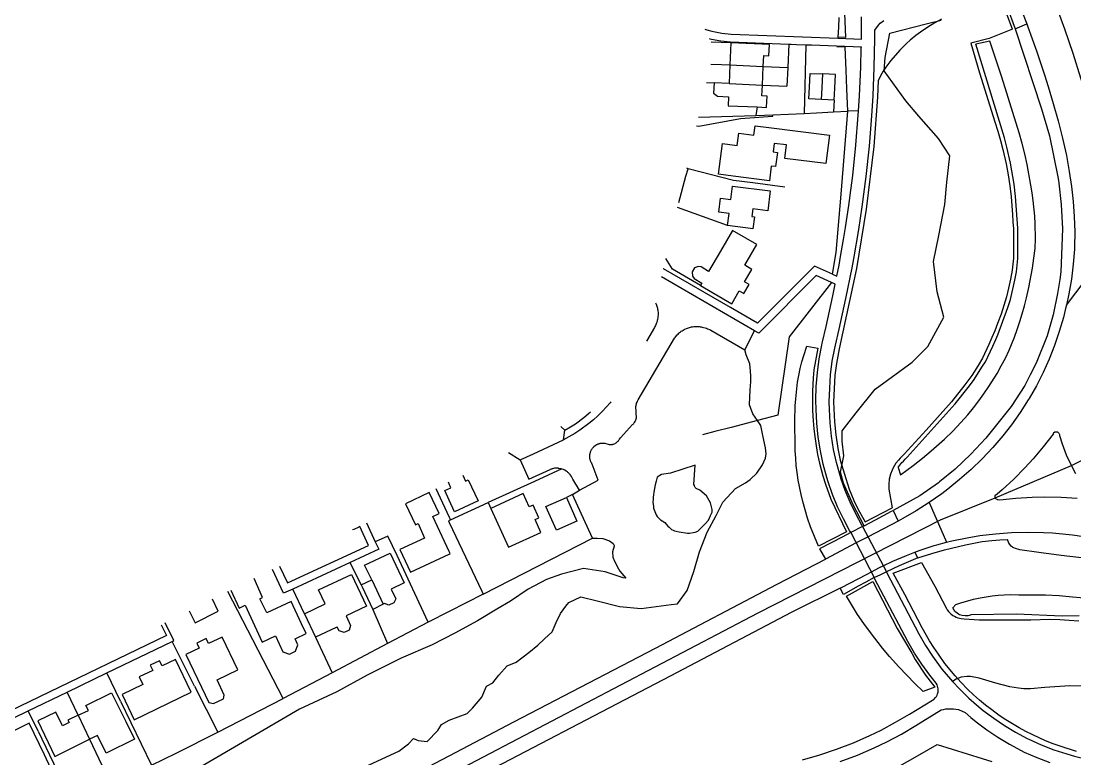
# Model space of a CAD drawing. Header units: millimetres. Extents: x 111502 to 977541, y 8702 to 1044108.
# Drawn here: x 975619.4 to 975862.7, y 474170.1 to 474340.4 of the extents above; entities that cross this region are included whole.
import ezdxf

# ---------------------------------------------------------------- set-up
doc = ezdxf.new("R2010")
doc.units = ezdxf.units.MM
doc.header["$LTSCALE"] = 0.25
doc.layers.add('X HVSS Site Background', color=8, linetype='Continuous')

# ---------------------------------------------------------------- blocks, each defined once
blk = doc.blocks.new('OS MAP')
at = {"layer": 'X HVSS Site Background'}
for points in [[(489589.79, 238877.84), (489595.2, 238877.64), (489595.2, 238877.7), (489595.21, 238877.84), (489595.2, 238882.8)], [(489623.55, 238903.1), (489624, 238902.2), (489626.55, 238896.9), (489628.1, 238893.62), (489629.05, 238891.6), (489629.37, 238890.85), (489631.35, 238886.2), (489631.5, 238885.85), (489633.35, 238881.15)], [(489590.69, 238896.8), (489591.47, 238877.98), (489589.8, 238878.04)], [(489589.8, 238878.04), (489589.93, 238880.34), (489590.07, 238882.63)], [(489630.05, 238879.9), (489626.85, 238888.5)], [(489613.65, 238882.2), (489612.15, 238881.4), (489610.5, 238880.4), (489608.8, 238879.25), (489607.75, 238878.45), (489606.45, 238877.4), (489605.55, 238876.6), (489604.05, 238875.1), (489601.95, 238872.7), (489600.8, 238871.15), (489600.2, 238870.2), (489599.85, 238869.7), (489599, 238868.1), (489598.85, 238864.25), (489598, 238852.8), (489596.3, 238838.35), (489594.05, 238824.65), (489590, 238806.1), (489589.4, 238802.7), (489589.05, 238800.05), (489588.85, 238796.85), (489588.75, 238793.9), (489588.95, 238789.25), (489589.25, 238786.3), (489589.75, 238783.1), (489590.3, 238780.45), (489591.55, 238776.15), (489592.35, 238773.7), (489593.45, 238771.1), (489594.4, 238769.05), (489595.75, 238766.7), (489596, 238766.2), (489602.25, 238769.45)], [(489595.81, 238765.29), (489593.23, 238770.14), (489591.07, 238775.14), (489590.35, 238777.62), (489591.11, 238781.39), (489590.73, 238784.8), (489590.76, 238787.21), (489593.94, 238791.35), (489598.37, 238796.83), (489606.87, 238803.07), (489610.49, 238806.63), (489614.18, 238813.46), (489612.67, 238819.27), (489611.8, 238826.27), (489613.01, 238832.32), (489614.43, 238839.41), (489614.92, 238844.58), (489615.59, 238850.65), (489612.93, 238854.64), (489608.4, 238859.87), (489605.41, 238863.37), (489600.45, 238870.33), (489600.69, 238873.35), (489601.7, 238878.99), (489610.12, 238881.12), (489613.6, 238882)], [(489628.18, 238886.63), (489628.4, 238886.1), (489630.15, 238881.45), (489630.65, 238880)], [(489652.34, 238838.34), (489652.3, 238838.85), (489651.9, 238842.4), (489651.7, 238843.85), (489651.38, 238845.5), (489650.59, 238849.54), (489649.32, 238855.36), (489647.9, 238861.14), (489646.33, 238866.89), (489645.81, 238868.63), (489644.04, 238874.31), (489642.11, 238879.94), (489640.41, 238884.55)], [(489558.99, 238879.88), (489559.46, 238879.74), (489560.61, 238879.45), (489561.77, 238879.21), (489562.94, 238879.01), (489565.13, 238878.76), (489589.79, 238877.84)], [(489595.45, 238765.1), (489595.3, 238765.4), (489593.85, 238768), (489592.55, 238770.7), (489591.4, 238773.45), (489590.45, 238776.25), (489590.25, 238776.85), (489589.4, 238779.85), (489588.75, 238782.9), (489588.25, 238785.95), (489587.95, 238789.05), (489587.8, 238792.15), (489587.75, 238793.9), (489587.85, 238797.05), (489588.05, 238800.15), (489588.45, 238803.25), (489589, 238806.3), (489589.15, 238807), (489590.05, 238810.7), (489591.6, 238817.75), (489593.05, 238824.85), (489593.4, 238826.9), (489594.55, 238833.7), (489595.35, 238838.9), (489596.25, 238845.9), (489597, 238852.9), (489597.55, 238859.9), (489597.85, 238864.5), (489598.15, 238871.1), (489598.3, 238877.7), (489598.3, 238879.65), (489599.15, 238880.85), (489599.5, 238881.3), (489600, 238881.7), (489600.35, 238881.9)], [(489630.05, 238879.9), (489624.65, 238877.8), (489620.4, 238876.65), (489622.45, 238869.8), (489625.95, 238858.55), (489626.65, 238856.4), (489627.3, 238854.25), (489627.85, 238852.1), (489628.6, 238848.8), (489629.05, 238846.3), (489629.45, 238843.75), (489629.75, 238841.2), (489630.05, 238837.15), (489630.15, 238835.45), (489630.25, 238833.8), (489630.3, 238832.1), (489630.3, 238828.75), (489630.25, 238827.05), (489629.95, 238824.25), (489629.6, 238822.2), (489629.15, 238820.15), (489628.65, 238818.1), (489628.05, 238816.1), (489627.4, 238814.1), (489626.6, 238811.95), (489625.95, 238810.3), (489625.3, 238808.7), (489624.6, 238807.1), (489623.1, 238804), (489622.1, 238802.25), (489620.65, 238799.95), (489619.05, 238797.8), (489615.95, 238793.9), (489610.1, 238787.35), (489605, 238781.8), (489604.55, 238781.35), (489604.15, 238780.9), (489603.7, 238780.45), (489603.1, 238779.7), (489602.8, 238779.2), (489602.5, 238778.65), (489602.25, 238778.1), (489601.9, 238777.2), (489601.6, 238776), (489601.5, 238774.8), (489601.5, 238773.75), (489602.25, 238769.45)], [(489630.65, 238880), (489636.73, 238861.56), (489638.61, 238855.26), (489640.49, 238845.83), (489640.66, 238844.97), (489640.73, 238844.39), (489641.3, 238839.42), (489641.62, 238833.85), (489641.2, 238823.86), (489640.95, 238822.15), (489640.61, 238819.82), (489640.47, 238818.88), (489639.41, 238813.96), (489638.02, 238809.13), (489635.54, 238802.81), (489634.13, 238800.11), (489633.17, 238798.26), (489632.87, 238797.68), (489629.73, 238792.81), (489623.9, 238785.48), (489620.46, 238781.81), (489616.81, 238778.35), (489613.22, 238775.41)], [(489630.65, 238880), (489633.35, 238881.15)], [(489633.35, 238881.15), (489633.6, 238880.45), (489635.6, 238874.95), (489637.45, 238869.4), (489638.25, 238866.7), (489639.45, 238862.75), (489640.6, 238858.75), (489641.6, 238854.75), (489642.5, 238850.75), (489643.15, 238847.05), (489643.65, 238843.6), (489644.05, 238840.1), (489644.3, 238836.65), (489644.4, 238833.15), (489644.35, 238829.65), (489644.35, 238829.1), (489644.05, 238825.65), (489643.65, 238822.2), (489643.05, 238818.8), (489642.48, 238816.2)], [(489560.09, 238877.73), (489560.2, 238877.7), (489561.43, 238877.44), (489562.69, 238877.22), (489564.93, 238876.97), (489578.38, 238876.47)], [(489589.79, 238877.84), (489589.8, 238878.04)], [(489565.04, 238876.74), (489560.49, 238876.94)], [(489565.04, 238876.74), (489564.81, 238871.65)], [(489572.51, 238871.31), (489572.62, 238873.8), (489573.82, 238873.75), (489573.93, 238876.35), (489565.04, 238876.74)], [(489578.38, 238876.47), (489578.16, 238871.06)], [(489578.38, 238876.47), (489578.97, 238876.45), (489580.17, 238876.4), (489582.34, 238876.32)], [(489582.34, 238876.32), (489581.93, 238860.48)], [(489582.34, 238876.32), (489583.65, 238876.27), (489595.16, 238875.84)], [(489592.05, 238860.97), (489591.84, 238866.14), (489591.66, 238870.46), (489591.44, 238875.78), (489589.49, 238875.85)], [(489594.52, 238861.09), (489594.75, 238864.55), (489595.05, 238871.15), (489595.15, 238875.64), (489595.16, 238875.84)], [(489603.65, 238778.7), (489604.2, 238777), (489607.1, 238779.2), (489609.25, 238780.85), (489611.3, 238782.6), (489614.35, 238785.3), (489616.3, 238787.15), (489618.15, 238789.1), (489619.75, 238790.9), (489621.05, 238792.5), (489622.3, 238794.1), (489623.45, 238795.7), (489624.6, 238797.4), (489626.5, 238800.45), (489627.45, 238802.2), (489628.4, 238804), (489629.25, 238805.8), (489630.5, 238808.8), (489631.15, 238810.6), (489631.75, 238812.4), (489632.3, 238814.2), (489632.8, 238816.05), (489633.25, 238817.9), (489633.8, 238820.25), (489634.7, 238824.75), (489635, 238827.05), (489635.25, 238829.3), (489635.35, 238831.6), (489635.3, 238834.95), (489635.2, 238836.75), (489634.8, 238840.35), (489634.55, 238842.1), (489634.3, 238843.9), (489633.45, 238848.65), (489632.9, 238851.1), (489632.3, 238853.55), (489631.6, 238855.95), (489627.55, 238868.8), (489624.8, 238877.15), (489621.55, 238876.45)], [(489603.65, 238778.7), (489603.8, 238778.95), (489604.5, 238779.85), (489604.85, 238780.2), (489605.25, 238780.65), (489605.7, 238781.1), (489616.85, 238793.4), (489619.85, 238797.2), (489621.05, 238798.8), (489623.15, 238802.15), (489623.8, 238803.15), (489625.5, 238806.7), (489626.2, 238808.3), (489626.65, 238809.35), (489628.95, 238815.65), (489629.55, 238817.5), (489630.6, 238822), (489630.95, 238823.9), (489631.25, 238826.95), (489631.3, 238828.75), (489631.3, 238832.1), (489631.25, 238834), (489630.75, 238841.3), (489630.45, 238844.15), (489629.6, 238849), (489628.75, 238852.65), (489628.2, 238854.8), (489621.55, 238876.45)], [(489560.43, 238871.84), (489562.9, 238871.73)], [(489562.9, 238871.73), (489564.81, 238871.65)], [(489564.81, 238871.65), (489564.62, 238867.34)], [(489564.81, 238871.65), (489572.51, 238871.31)], [(489572.32, 238867), (489572.51, 238871.31)], [(489572.51, 238871.31), (489578.16, 238871.06)], [(489578.16, 238871.06), (489577.99, 238866.75)], [(489559.43, 238867.57), (489561.17, 238867.49)], [(489585.98, 238863.68), (489583.06, 238863.82), (489583.19, 238866.52), (489583.34, 238869.71)], [(489583.34, 238869.71), (489586.26, 238869.57)], [(489585.98, 238863.68), (489586.11, 238866.39), (489586.26, 238869.57)], [(489588.9, 238863.54), (489589.03, 238866.26), (489589.18, 238869.43), (489586.26, 238869.57)], [(489561.17, 238867.49), (489561.06, 238865.11), (489561.95, 238864.42), (489564.49, 238864.32), (489564.4, 238862.24), (489571.09, 238861.95)], [(489564.62, 238867.34), (489561.17, 238867.49)], [(489564.62, 238867.34), (489572.32, 238867)], [(489573.4, 238864.45), (489572.21, 238864.5), (489572.32, 238867)], [(489572.32, 238867), (489577.99, 238866.75)], [(489571.09, 238861.95), (489573.29, 238861.85), (489573.35, 238863.25)], [(489573.35, 238863.25), (489573.4, 238864.45)], [(489588.9, 238863.54), (489585.98, 238863.68)], [(489588.9, 238863.54), (489588.75, 238860.81)], [(489571.09, 238861.95), (489570.8, 238859.96)], [(489574.69, 238860.14), (489581.93, 238860.48)], [(489581.93, 238860.48), (489584.78, 238860.62), (489588.75, 238860.81)], [(489588.47, 238823.34), (489589.5, 238822.88), (489590, 238825.45), (489590.35, 238827.4), (489591.02, 238831.35), (489591.5, 238834.15), (489592.25, 238839.2), (489592.56, 238841.54), (489592.56, 238841.57), (489593.15, 238846.15), (489593.9, 238853.1), (489594.45, 238860.1), (489594.52, 238861.09)], [(489588.47, 238823.34), (489589.33, 238828.34), (489590.46, 238841.81), (489592.05, 238860.97)], [(489588.75, 238860.81), (489592.05, 238860.97)], [(489594.52, 238861.09), (489592.05, 238860.97)], [(489557.11, 238857.57), (489557.62, 238857.55), (489567.28, 238859.27), (489574.71, 238859.83)], [(489557.59, 238859.64), (489570.8, 238859.96)], [(489570.8, 238859.96), (489574.69, 238860.14)], [(489574.71, 238859.83), (489574.69, 238860.14)], [(489586.95, 238848.87), (489577.47, 238850.07), (489577.87, 238853.18), (489575.02, 238853.55), (489574.77, 238851.58), (489575.76, 238851.45), (489575.35, 238848.18), (489574.36, 238848.3), (489573.94, 238844.93), (489565.6, 238845.98), (489562.19, 238846.41), (489563.09, 238853.51), (489566.49, 238853.08), (489566.85, 238855.9), (489570.34, 238855.46), (489570.61, 238857.61), (489573.78, 238857.2), (489587.78, 238855.44), (489586.95, 238848.87)], [(489175.85, 238571.4), (489196.65, 238577.85), (489199.7, 238578.85), (489206.35, 238581), (489217.35, 238584.6), (489237.95, 238591.6), (489258.45, 238598.95), (489293.85, 238612.4), (489313.3, 238620.05), (489351.2, 238635.85), (489370.3, 238644.3), (489404.75, 238660.4), (489462.65, 238688.2), (489500, 238707.8), (489571.3, 238745.2), (489613.45, 238766.65), (489626.05, 238771.7), (489643.7, 238779.2), (489682.25, 238798.23), (489720.03, 238818.82), (489741.71, 238830.1), (489756.85, 238837.25), (489780.31, 238847.24)], [(489553, 238839.91), (489554.67, 238846.01), (489555.14, 238847.71)], [(489555.14, 238847.71), (489554.84, 238847.84)], [(489577.48, 238843.47), (489570.14, 238844.41), (489565.61, 238844.99), (489555.14, 238847.71)], [(489564.27, 238834.58), (489564.63, 238837.35), (489562.25, 238837.65), (489562.67, 238840.93), (489565.05, 238840.63), (489565.44, 238843.7), (489574.14, 238842.58), (489573.56, 238837.99), (489570.13, 238838.43), (489569.91, 238836.67), (489570.5, 238836.6), (489570.14, 238833.83), (489569.55, 238833.9), (489564.27, 238834.58)], [(489564.27, 238834.58), (489552.72, 238838.72)], [(489557.99, 238820.76), (489565.23, 238816.53), (489566.97, 238819.5), (489568, 238818.89), (489569.24, 238821), (489568.21, 238821.61), (489569.88, 238824.46), (489568.24, 238825.42), (489571.04, 238830.2), (489565.44, 238833.47), (489562.64, 238828.7), (489559.89, 238824.01), (489558.17, 238825.05), (489557.56, 238825.16), (489556.64, 238824.8), (489556.08, 238823.86), (489556.19, 238822.92), (489556.55, 238822.32), (489558.3, 238821.3), (489557.99, 238820.76)], [(489642.48, 238816.2), (489653.3, 238830.4)], [(489557.99, 238820.76), (489551.52, 238824.54), (489549.99, 238826.97)], [(489564.93, 238815.63), (489549.51, 238824.57), (489549.44, 238824.61)], [(489588.47, 238823.34), (489584.35, 238825.19), (489571.18, 238812.01), (489564.93, 238815.63)], [(489570.52, 238810.31), (489549.02, 238822.78)], [(489588.27, 238821.46), (489584.75, 238823.04), (489571.47, 238809.76), (489570.52, 238810.31)], [(489588.27, 238821.46), (489578.51, 238808.92), (489575.88, 238790.83), (489571.16, 238789.59)], [(489592.7, 238763.7), (489592.45, 238764.15), (489591, 238766.85), (489589.65, 238769.65), (489588.5, 238772.5), (489587.5, 238775.4), (489587.2, 238776.4), (489586.35, 238779.5), (489585.7, 238782.6), (489585.2, 238785.75), (489584.85, 238788.95), (489584.7, 238792.15), (489584.65, 238794.25), (489584.75, 238797.45), (489585, 238800.65), (489585.4, 238803.8), (489586, 238806.95), (489586.09, 238807.42), (489586.15, 238807.75), (489587, 238811.3), (489588.6, 238818.35), (489589.14, 238821.07), (489588.27, 238821.46)], [(489547.61, 238816.74), (489547.75, 238816.46), (489547.84, 238816.22), (489548, 238815.76), (489548.06, 238815.52), (489548.11, 238815.28), (489548.16, 238815.03), (489548.19, 238814.79), (489548.22, 238814.54), (489548.23, 238814.29), (489548.22, 238813.86), (489548.21, 238813.61), (489548.18, 238813.36), (489548.1, 238812.88), (489548.04, 238812.63), (489547.98, 238812.4), (489547.9, 238812.16), (489547.82, 238811.93), (489547.62, 238811.47), (489547.5, 238811.25), (489547.38, 238811.04), (489545.55, 238807.88)], [(489642.48, 238816.2), (489642.3, 238815.4), (489641.8, 238813.35), (489640.85, 238810.1), (489639.75, 238806.9), (489638.5, 238803.75), (489637.1, 238800.65), (489635.55, 238797.6), (489633.9, 238794.65), (489633.7, 238794.35), (489631.8, 238791.4), (489629.8, 238788.6), (489627.8, 238786.05), (489625.5, 238783.35), (489623.05, 238780.75), (489620.5, 238778.3), (489617.85, 238775.95), (489615.1, 238773.75), (489613.7, 238772.65), (489610.8, 238770.65)], [(489530.09, 238773.48), (489534.41, 238775.8), (489533.04, 238779.48), (489532.97, 238779.58), (489532.9, 238779.69), (489532.78, 238779.91), (489532.73, 238780.03), (489532.68, 238780.14), (489532.63, 238780.26), (489532.6, 238780.38), (489532.56, 238780.5), (489532.53, 238780.63), (489532.51, 238780.75), (489532.49, 238780.88), (489532.48, 238781), (489532.47, 238781.13), (489532.47, 238781.39), (489532.48, 238781.51), (489532.5, 238781.77), (489532.52, 238781.89), (489532.55, 238782.02), (489532.61, 238782.26), (489532.65, 238782.38), (489532.75, 238782.62), (489532.8, 238782.73), (489532.86, 238782.85), (489532.92, 238782.96), (489532.99, 238783.06), (489533.06, 238783.17), (489533.14, 238783.27), (489533.22, 238783.36), (489533.31, 238783.46), (489533.42, 238783.57), (489533.72, 238783.81), (489533.94, 238783.95), (489534.05, 238784.01), (489534.16, 238784.06), (489534.28, 238784.12), (489534.4, 238784.16), (489534.52, 238784.21), (489534.64, 238784.24), (489534.76, 238784.28), (489534.89, 238784.31), (489535.01, 238784.33), (489535.14, 238784.35), (489535.26, 238784.36), (489535.39, 238784.37), (489535.52, 238784.37), (489535.64, 238784.36), (489535.77, 238784.36), (489535.92, 238784.34), (489536.95, 238784.03), (489537.19, 238784.02), (489537.38, 238784.02), (489537.58, 238784.04), (489537.67, 238784.06), (489537.77, 238784.08), (489537.86, 238784.1), (489537.96, 238784.13), (489538.07, 238784.17), (489538.34, 238784.29), (489538.42, 238784.34), (489538.58, 238784.45), (489538.66, 238784.5), (489538.74, 238784.57), (489538.81, 238784.63), (489538.95, 238784.77), (489539.01, 238784.84), (489539.08, 238784.92), (489539.19, 238785.07), (489539.24, 238785.16), (489539.29, 238785.24), (489539.59, 238785.57), (489542.36, 238788.66), (489542.45, 238788.74), (489542.52, 238788.81), (489542.66, 238788.97), (489542.79, 238789.13), (489542.91, 238789.31), (489543.03, 238789.55), (489543.07, 238789.65), (489543.11, 238789.74), (489543.17, 238789.94), (489543.19, 238790.05), (489543.21, 238790.15), (489543.1, 238792.79), (489543.14, 238793.03), (489543.18, 238793.22), (489543.23, 238793.42), (489543.28, 238793.61), (489543.37, 238793.84), (489543.44, 238794.02), (489543.52, 238794.2), (489543.61, 238794.38), (489552.04, 238808.55), (489552.19, 238808.77), (489552.34, 238808.97), (489552.66, 238809.35), (489552.84, 238809.53), (489553.02, 238809.7), (489553.2, 238809.86), (489553.39, 238810.02), (489553.59, 238810.17), (489553.8, 238810.31), (489554.01, 238810.44), (489554.22, 238810.56), (489554.44, 238810.68), (489554.78, 238810.83), (489555.01, 238810.92), (489555.24, 238810.99), (489555.48, 238811.06), (489555.72, 238811.12), (489555.96, 238811.17), (489556.21, 238811.21), (489556.45, 238811.24), (489556.7, 238811.26), (489557.45, 238811.26), (489557.7, 238811.24), (489557.94, 238811.21), (489558.19, 238811.18), (489558.43, 238811.13), (489558.68, 238811.08), (489559.13, 238810.96), (489559.38, 238810.87), (489559.64, 238810.77), (489560.14, 238810.55), (489560.38, 238810.42), (489568.22, 238805.88)], [(489568.22, 238805.88), (489570.52, 238810.31)], [(489571.16, 238789.59), (489570.12, 238791.14), (489569.3, 238793.18), (489569.51, 238796.68), (489569.61, 238798.53), (489569.63, 238799.78), (489569.6, 238800.95), (489569.38, 238802.63), (489568.59, 238804.71), (489568.22, 238805.88)], [(489585.25, 238760.6), (489583.4, 238765.05), (489582.75, 238767.05), (489581.65, 238770.9), (489581.25, 238772.5), (489580.55, 238775.8), (489580.3, 238777.55), (489580.1, 238779.2), (489580, 238780.85), (489579.9, 238782.55), (489579.9, 238785.4), (489579.8, 238787.4), (489579.8, 238789.4), (489579.9, 238792.95), (489580, 238794.55), (489580.15, 238796.15), (489580.45, 238798.4), (489580.75, 238799.95), (489581.05, 238801.55), (489581.45, 238803.1), (489581.9, 238804.6), (489582.6, 238806.7)], [(489582.6, 238806.7), (489585.1, 238806.3), (489584.2, 238801.3), (489584, 238799.4), (489583.85, 238796.3), (489583.85, 238794.1), (489583.9, 238791.85), (489584.05, 238789.5), (489584.2, 238787.65), (489584.4, 238785.85), (489584.7, 238783.75), (489585.05, 238781.75), (489585.5, 238779.75), (489586.3, 238776.8), (489586.9, 238774.85), (489588.1, 238771.4), (489591.7, 238763.85), (489585.25, 238760.6)], [(489537.31, 238793.9), (489537.13, 238793.66), (489536.31, 238792.71), (489535.32, 238791.65), (489534.32, 238790.67), (489533.29, 238789.74), (489532.21, 238788.85), (489530.15, 238787.35), (489528.98, 238786.59), (489527.61, 238785.79), (489526.38, 238785.13)], [(489526.7, 238787.34), (489528.04, 238788.12), (489529.13, 238788.83), (489531.11, 238790.27), (489532.11, 238791.1), (489532.65, 238791.58)], [(489479.52, 238709.18), (489488.35, 238713.23), (489490.64, 238714.91), (489491.8, 238716.2), (489492.82, 238715.69), (489494.94, 238715.48), (489497.41, 238718.03), (489498.21, 238719.39), (489500, 238720.39), (489504.15, 238721.96), (489505.41, 238723.14), (489507.55, 238725.71), (489508.6, 238728.23), (489510.09, 238729.03), (489511.45, 238730.81), (489513.41, 238732.98), (489515.46, 238733.78), (489518.38, 238736.01), (489520.46, 238737.71), (489522, 238739.2), (489523.75, 238740.8), (489524.68, 238742.97), (489525.71, 238745), (489526.96, 238746.75), (489527.6, 238747.53), (489530.37, 238748.87), (489534.14, 238747.98), (489539.3, 238746.65), (489544.32, 238746.16), (489551.28, 238747.12), (489552.7, 238747.26), (489554.98, 238750.36), (489556.47, 238754.75), (489557.77, 238759.29), (489559.55, 238763.82), (489561.6, 238767.65), (489563.15, 238770.76), (489566.12, 238773.88), (489568.41, 238775.2), (489569.47, 238775.99), (489571.02, 238777.44), (489572.32, 238779.34), (489572.64, 238780), (489572.99, 238780.88), (489573.2, 238781.85), (489572.99, 238783.24), (489572.41, 238786.15), (489571.95, 238788.42), (489571.16, 238789.59)], [(489525.78, 238788.18), (489526.7, 238787.34)], [(489526.38, 238785.13), (489526.7, 238787.34)], [(489571.16, 238789.59), (489565.12, 238788), (489561.36, 238787.05), (489558.46, 238786.3)], [(489519.48, 238781.92), (489525.27, 238784.59), (489526.38, 238785.13)], [(489640.95, 238786), (489640.95, 238786.25), (489640.9, 238786.4), (489640.85, 238786.5), (489640.75, 238786.65), (489640.65, 238786.75), (489640.5, 238786.85), (489640.35, 238786.9), (489640, 238786.9), (489639.85, 238786.85), (489639.55, 238786.65), (489639.45, 238786.55), (489639.4, 238786.4), (489637.15, 238783.5), (489634.8, 238780.7), (489632.9, 238778.65), (489630.35, 238776.05), (489627.65, 238773.55), (489626.5, 238772.55), (489626, 238772.15), (489626, 238771.85), (489626.05, 238771.7), (489626.15, 238771.55), (489626.25, 238771.5), (489626.4, 238771.4), (489626.5, 238771.35), (489626.65, 238771.35), (489627.15, 238771.3), (489630.85, 238771.65), (489634.55, 238771.9), (489637.55, 238771.95), (489641.3, 238771.85), (489645, 238771.65)], [(489644.7, 238777.3), (489643.7, 238779.2), (489642.55, 238781.6), (489641.6, 238784.1), (489640.95, 238786)], [(489513.69, 238782.18), (489516.37, 238780.49)], [(489516.37, 238780.49), (489519.48, 238781.92)], [(489516.37, 238780.49), (489518.41, 238776.04), (489523.29, 238778.27), (489523.43, 238778.34), (489523.67, 238778.44), (489523.8, 238778.49), (489523.93, 238778.53), (489524.19, 238778.59), (489524.4, 238778.62), (489524.54, 238778.63), (489524.67, 238778.64), (489524.8, 238778.63), (489524.94, 238778.63), (489525.07, 238778.62), (489525.2, 238778.6), (489525.34, 238778.58), (489525.6, 238778.52), (489525.73, 238778.48), (489525.86, 238778.45), (489525.98, 238778.4), (489526.02, 238778.39)], [(489526.02, 238778.39), (489519.7, 238775.51)], [(489530.09, 238773.48), (489528.54, 238776.04), (489528.47, 238776.2), (489528.39, 238776.36), (489528.31, 238776.51), (489528.22, 238776.66), (489528.02, 238776.94), (489527.91, 238777.08), (489527.8, 238777.21), (489527.68, 238777.34), (489527.55, 238777.46), (489527.43, 238777.58), (489527.29, 238777.69), (489527.16, 238777.8), (489527.02, 238777.9), (489526.72, 238778.08), (489526.57, 238778.16), (489526.41, 238778.24), (489526.11, 238778.36), (489526.02, 238778.39)], [(489548, 238776.5), (489547.75, 238775.6), (489547.55, 238774.7), (489547.25, 238773), (489547.2, 238772.45), (489547.1, 238771.9), (489547.1, 238771.35), (489547.05, 238770.75), (489547.15, 238769.75), (489547.2, 238769.35), (489547.3, 238768.95), (489547.6, 238768.15), (489547.8, 238767.8), (489548.05, 238767.45), (489548.45, 238766.95), (489548.8, 238766.65), (489549.2, 238766.4), (489549.75, 238766), (489550.1, 238765.65), (489550.45, 238765.2), (489550.75, 238764.95), (489551, 238764.7), (489551.3, 238764.45), (489551.7, 238764.25), (489552.05, 238764.1), (489552.4, 238764), (489553.1, 238763.85), (489555, 238763.6), (489555.45, 238763.6), (489556.35, 238763.7), (489556.8, 238763.8), (489557.4, 238764), (489559.2, 238765.8), (489559.8, 238766.5), (489560.1, 238767), (489560.35, 238767.65), (489560.7, 238768.4), (489560.7, 238769), (489560.3, 238770.6), (489559.4, 238772.2), (489557.9, 238773.5), (489557, 238773.9), (489556.8, 238774.1), (489556.6, 238774.4), (489556.6, 238774.6), (489556.5, 238774.8), (489556.8, 238779.3), (489551.1, 238777.4), (489549, 238777.1), (489548, 238776.5)], [(489503.18, 238776.97), (489503.76, 238775.59), (489504.4, 238775.89), (489506.71, 238771.01), (489501.2, 238768.5), (489500, 238771.16), (489499, 238773.38), (489500.41, 238774.02), (489500, 238774.93), (489499.83, 238775.31)], [(489519.7, 238775.51), (489508.98, 238770.62)], [(489613.22, 238775.41), (489612.93, 238775.17), (489608.65, 238772.2), (489602.5, 238768.81)], [(489500, 238758.74), (489500.23, 238758.84), (489500, 238759.33), (489496.24, 238767.45), (489497.66, 238768.11), (489495.41, 238772.97), (489489.9, 238770.34), (489492.24, 238765.52), (489492.88, 238765.83), (489494.32, 238762.45), (489488.64, 238759.82), (489491.06, 238754.6), (489500, 238758.74)], [(489496.94, 238773.88), (489500, 238767.3), (489500.3, 238766.66)], [(489509.6, 238769.25), (489513.69, 238760.32), (489521.18, 238763.76), (489519.84, 238766.7), (489520.72, 238767.11), (489519.38, 238770.06), (489518.49, 238769.65), (489517.1, 238772.69), (489509.6, 238769.25)], [(489528.51, 238772.49), (489530.09, 238773.48)], [(489500.3, 238766.66), (489508.98, 238770.62)], [(489508.98, 238770.62), (489509.6, 238769.25)], [(489527.05, 238771.84), (489529.51, 238766.37), (489524.79, 238764.25), (489522.33, 238769.72), (489527.05, 238771.84)], [(489528.51, 238772.49), (489527.05, 238771.84)], [(489533.08, 238762.38), (489528.51, 238772.49)], [(489610.8, 238770.65), (489607.8, 238768.75), (489604.75, 238766.95), (489603.65, 238766.35)], [(489610.8, 238770.65), (489614.78, 238761.47)], [(489595.81, 238765.29), (489598.4, 238766.65), (489602.13, 238768.61), (489602.5, 238768.81)], [(489602.5, 238768.81), (489603.65, 238766.35)], [(489480.92, 238765.94), (489482.95, 238761.55)], [(489500.3, 238766.66), (489500, 238766.5), (489499.83, 238766.41), (489500, 238766.05), (489507.54, 238750.16), (489507.85, 238749.52)], [(489603.65, 238766.35), (489596.7, 238762.73), (489593.96, 238761.3), (489586.85, 238757.6)], [(489460.85, 238755.98), (489462.65, 238752.08), (489481.35, 238760.72), (489479.34, 238765.07), (489478.68, 238764.73), (489478.33, 238764.58), (489477.98, 238764.44), (489477.72, 238764.35)], [(489592.7, 238763.7), (489590.7, 238762.65), (489585.5, 238759.95)], [(489595.45, 238765.1), (489592.7, 238763.7)], [(489592.7, 238763.7), (489598.15, 238753.3)], [(489595.81, 238765.29), (489595.45, 238765.1)], [(489595.45, 238765.1), (489600.95, 238754.65)], [(489614.78, 238761.47), (489616.05, 238761.8), (489619.55, 238762.5), (489622.5, 238763), (489626.15, 238763.45), (489629.85, 238763.7), (489633.55, 238763.8), (489637.2, 238763.75), (489639.25, 238763.65), (489643.9, 238763.2), (489648.6, 238762.5), (489653.2, 238761.55), (489660.14, 238760.02), (489662.99, 238759.21), (489665.79, 238758.25), (489668.53, 238757.15), (489671.22, 238755.9), (489672.71, 238755.1)], [(489533.08, 238762.38), (489534.16, 238762.43), (489535.51, 238762.36), (489537, 238761.81), (489537.87, 238761.21), (489538.09, 238760.75), (489538.12, 238760.58), (489537.71, 238759.24), (489537.8, 238758.05), (489538.16, 238757.12), (489538.44, 238756.53), (489538.77, 238755.9), (489539.41, 238754.82), (489540.75, 238753.21), (489540.14, 238753.24), (489536.01, 238754.63), (489531.03, 238755.45), (489525.93, 238754.12), (489522.5, 238752.88), (489518.2, 238750.66), (489514.13, 238747.84), (489511.02, 238746), (489506.53, 238743.3), (489501.34, 238740.49), (489496.11, 238737.82), (489488.95, 238734.74), (489481.07, 238730.76), (489474.06, 238726.91), (489465.46, 238722.95), (489441.34, 238708.83)], [(489482.95, 238761.55), (489483.74, 238759.84), (489477.14, 238756.79)], [(489495.15, 238743.05), (489487.97, 238758.4), (489485.87, 238762.88), (489482.95, 238761.55)], [(489507.85, 238749.52), (489533.08, 238762.38)], [(489607.5, 238759.2), (489608.7, 238759.65), (489611.95, 238760.7), (489612.55, 238760.9), (489614.78, 238761.47)], [(489608.2, 238757.85), (489611.44, 238758.88), (489614.35, 238759.75), (489619.18, 238760.91), (489623.06, 238761.62), (489625.26, 238761.9), (489627.15, 238762.05), (489628.93, 238762.11)], [(489646.01, 238757.85), (489641.27, 238758.39), (489636.1, 238759.13), (489631.76, 238759.71), (489630.76, 238760.02), (489630.37, 238760.16), (489630.11, 238760.29), (489629.77, 238760.53), (489629.2, 238761.24), (489628.93, 238762.11)], [(489482.11, 238752.8), (489480.49, 238756.2), (489486.38, 238758.98), (489489.64, 238752.1), (489486.6, 238750.66), (489487.71, 238748.44), (489487.21, 238747.5), (489486.08, 238746.97), (489485.1, 238747.3), (489484.79, 238747.15)], [(489585.5, 238759.95), (489586.85, 238757.6)], [(489590.25, 238750.85), (489590.55, 238751), (489596.35, 238754), (489597.46, 238754.61), (489599.35, 238755.65), (489600.21, 238756.06), (489602.4, 238757.1), (489605.55, 238758.45), (489607.5, 238759.2)], [(489608.2, 238757.85), (489607.5, 238759.2)], [(489322.9, 238631.74), (489340.5, 238635.75), (489354.05, 238641.6), (489372.25, 238649.6), (489385.3, 238655.4), (489390.45, 238657.7), (489409, 238666.35), (489420.65, 238671.8), (489426.8, 238674.75), (489444.65, 238683.65), (489458.95, 238690.8), (489461.9, 238692.3), (489476.1, 238699.65), (489479.6, 238701.5), (489500, 238712.15), (489514.95, 238720), (489547.6, 238737), (489575.75, 238751.8), (489586.85, 238757.6)], [(489477.14, 238756.79), (489463.9, 238750.67)], [(489479.66, 238751.64), (489477.14, 238756.79)], [(489608.2, 238757.85), (489603.9, 238756.05), (489600.95, 238754.65)], [(489644.85, 238713.2), (489641.25, 238714.3), (489639.45, 238714.95), (489637.7, 238715.65), (489634.75, 238717), (489633.15, 238717.8), (489631.6, 238718.65), (489630.05, 238719.55), (489628.5, 238720.5), (489627, 238721.45), (489625.25, 238722.75), (489623.8, 238723.85), (489622.4, 238725.05), (489621.05, 238726.25), (489619.75, 238727.5), (489618.1, 238729.2), (489616.85, 238730.6), (489614.45, 238733.5), (489612.95, 238735.6), (489611.9, 238737.15), (489610.9, 238738.75), (489609.2, 238741.75), (489605.2, 238749.4), (489602.5, 238754.3), (489609.05, 238756.8)], [(489609.05, 238756.8), (489612.15, 238751.3), (489614.8, 238746.2), (489615, 238745.85), (489615.25, 238745.5), (489615.55, 238745.2), (489615.85, 238744.95), (489616.3, 238744.6), (489616.65, 238744.4), (489617.05, 238744.2), (489617.4, 238744.05), (489618.2, 238743.85), (489618.9, 238743.8), (489622.35, 238743.55), (489634.3, 238743.6), (489638.7, 238743.7), (489640.95, 238743.65), (489643.15, 238743.5), (489645.35, 238743.3)], [(489581.55, 238711.25), (489585.55, 238712.4), (489589.45, 238713.7), (489593.35, 238715.15), (489597.15, 238716.85), (489599.75, 238718.1), (489603.05, 238719.9), (489606.3, 238721.8), (489611.6, 238725.05), (489611.85, 238725.2), (489612.25, 238725.6), (489612.5, 238725.9), (489612.65, 238726.2), (489612.75, 238726.5), (489612.85, 238726.85), (489612.85, 238727.6), (489612.8, 238727.95), (489612.75, 238728.25), (489612.65, 238728.55), (489612.45, 238728.95), (489611.55, 238730), (489610.95, 238730.75), (489609.15, 238733.3), (489607.4, 238735.9), (489605.85, 238738.55), (489598.3, 238752.95), (489598.15, 238753.3)], [(489463.9, 238750.67), (489461.77, 238749.69), (489459.23, 238755.18)], [(489471.38, 238747.22), (489469.85, 238750.48), (489477.46, 238754.05), (489480.9, 238746.72), (489476.21, 238744.52), (489477.26, 238742.27), (489476.91, 238741.15), (489475.74, 238740.61), (489474.57, 238741.01), (489474.16, 238741.9)], [(489598.15, 238753.3), (489596.2, 238752.25), (489594.45, 238751.35), (489591, 238749.4)], [(489600.95, 238754.65), (489599.7, 238754.05), (489598.55, 238753.5), (489598.15, 238753.3)], [(489600.95, 238754.65), (489601.05, 238754.4), (489608.45, 238740.3), (489609.95, 238737.65), (489611.6, 238735.15), (489613.35, 238732.7), (489613.75, 238732.2), (489615.7, 238729.85), (489616.22, 238729.29)], [(489590.25, 238750.85), (489579.1, 238745.3), (489551, 238730.55), (489500, 238703.9), (489479.5, 238693.2), (489465.25, 238685.8), (489462.3, 238684.3), (489447.95, 238677.1), (489430.05, 238668.2), (489423.8, 238665.25), (489412.1, 238659.75), (489393.5, 238651.1), (489388.3, 238648.75), (489375.25, 238642.9), (489357, 238634.9), (489343.2, 238628.9), (489334.85, 238625.25), (489324.4, 238620.55), (489323.85, 238620.35), (489312.1, 238615.3), (489296.8, 238608.95)], [(489456.28, 238748.44), (489456.92, 238748.72), (489454.99, 238753.08)], [(489479.66, 238751.64), (489482.11, 238752.8)], [(489479.66, 238751.64), (489479.88, 238751.19), (489482.35, 238745.98)], [(489482.11, 238752.8), (489484.78, 238747.16), (489484.79, 238747.15)], [(489591, 238749.4), (489590.25, 238750.85)], [(489591.7, 238749), (489597.8, 238752.4), (489603.45, 238741.55), (489606.8, 238735.85), (489607.6, 238734.4), (489610, 238730.8), (489611.05, 238729.4), (489612.15, 238728.05), (489609.45, 238727)], [(489461.71, 238725.39), (489448.93, 238750.08)], [(489449.59, 238750.4), (489451.5, 238746.29), (489452.9, 238746.94)], [(489452.9, 238746.94), (489456.86, 238738.42), (489459.94, 238739.85), (489461.63, 238736.2), (489463.15, 238735.66), (489464.52, 238736.29), (489465.08, 238737.82), (489464.44, 238739.19), (489466.98, 238740.37), (489465.93, 238742.63), (489463.53, 238747.8), (489457.91, 238745.19), (489456.28, 238748.44)], [(489466.58, 238744.97), (489463.9, 238750.67)], [(489507.85, 238749.52), (489500, 238745.52), (489495.15, 238743.05)], [(489609.45, 238727), (489607.5, 238728.85), (489605.65, 238730.75), (489603.8, 238732.7), (489601.65, 238735.1), (489600, 238737.05), (489597.25, 238740.6), (489595.75, 238742.7), (489594.3, 238744.8), (489591.7, 238749)], [(489616.25, 238746.3), (489617, 238747.1), (489618.35, 238747.55), (489619.7, 238747.95), (489621.05, 238748.3), (489622.55, 238748.65), (489623.95, 238748.9), (489625.35, 238749.1), (489626.75, 238749.25), (489628.15, 238749.35), (489629.55, 238749.4), (489631.5, 238749.35), (489634.6, 238749.35), (489637.7, 238749.3), (489640.8, 238749.15), (489643.9, 238748.9), (489647.4, 238748.55)], [(489439.98, 238745.64), (489441.33, 238742.89), (489446.7, 238745.54), (489445.34, 238748.3)], [(489466.58, 238744.97), (489471.38, 238747.22)], [(489484.79, 238747.15), (489482.35, 238745.98)], [(489482.35, 238745.98), (489485.8, 238738.11)], [(489645.45, 238744.45), (489641.5, 238744.4), (489630.95, 238744.85), (489620.45, 238744.7), (489620.15, 238744.6), (489619.8, 238744.5), (489619.45, 238744.45), (489619.15, 238744.45), (489618.45, 238744.55), (489617.85, 238744.75), (489617.55, 238744.9), (489617.25, 238745.1), (489617, 238745.3), (489616.75, 238745.55), (489616.55, 238745.8), (489616.25, 238746.3)], [(489466.58, 238744.97), (489469.13, 238739.54)], [(489433.52, 238742.43), (489434.72, 238739.95), (489376.07, 238711.61), (489360.86, 238704.26), (489360.07, 238706.02)], [(489436.02, 238738.58), (489436.41, 238738.77), (489434.41, 238742.88)], [(489474.16, 238741.9), (489473.93, 238741.79), (489469.13, 238739.54)], [(489495.15, 238743.05), (489485.8, 238738.11)], [(489446.43, 238729.69), (489451.24, 238731.99), (489447.62, 238739.57), (489444.45, 238738.06), (489443.89, 238739.23), (489441.73, 238738.2), (489442.29, 238737.02), (489439.22, 238735.56), (489442.84, 238727.98), (489444.51, 238724.49), (489445.6, 238724.22), (489447.93, 238725.33), (489448.09, 238726.2), (489446.43, 238729.69)], [(489469.13, 238739.54), (489472.98, 238731.34)], [(489420.95, 238731.3), (489436.02, 238738.58)], [(489441.23, 238728.24), (489436.02, 238738.58)], [(489485.8, 238738.11), (489472.98, 238731.34)], [(489424.49, 238726.3), (489427.3, 238720.5), (489440.45, 238726.86), (489436.79, 238734.42), (489433.73, 238732.94), (489433.16, 238734.11), (489431, 238733.07), (489431.57, 238731.9), (489428.45, 238730.39), (489429.3, 238728.63), (489424.49, 238726.3)], [(489472.98, 238731.34), (489461.71, 238725.39)], [(489411.82, 238726.89), (489420.95, 238731.3)], [(489424.11, 238724.78), (489420.95, 238731.3)], [(489646.52, 238728.24), (489643.26, 238728.36), (489637.53, 238727.92), (489634.22, 238727.65), (489632.68, 238727.66), (489631.44, 238727.79), (489629.45, 238728.13), (489626.23, 238728.96), (489622.32, 238730.13), (489620.34, 238730.46), (489619.49, 238730.46), (489618.16, 238730.3), (489617.97, 238730.24), (489617.03, 238729.85), (489616.22, 238729.29)], [(489616.22, 238729.29), (489617.8, 238727.6), (489620, 238725.45), (489622.3, 238723.45), (489623.3, 238722.65), (489625.7, 238720.85), (489628.2, 238719.15), (489630.75, 238717.6), (489633.4, 238716.2), (489633.8, 238716), (489636.7, 238714.7), (489639.6, 238713.55), (489642.6, 238712.6), (489644.35, 238712.1), (489647.4, 238711.35), (489650.45, 238710.75), (489653.6, 238710.35), (489655.7, 238710.15), (489661.45, 238709.9), (489664.65, 238709.55), (489667.8, 238709.1), (489670.05, 238708.65), (489672.65, 238708.01)], [(489402.83, 238722.54), (489411.82, 238726.89)], [(489414.35, 238721.54), (489411.82, 238726.89)], [(489414.35, 238721.54), (489416.72, 238722.66), (489416.14, 238723.82), (489422.03, 238726.74), (489425.32, 238720.11), (489427.34, 238716.04), (489420.81, 238712.81), (489418.79, 238716.88), (489416.98, 238715.98)], [(489441.23, 238728.24), (489446.57, 238717.65)], [(489424.11, 238724.78), (489431.28, 238710)], [(489446.57, 238717.65), (489461.71, 238725.39)], [(489590.3, 238710.85), (489594.25, 238712.3), (489598.1, 238714), (489601, 238715.4), (489604.4, 238717.2), (489607.75, 238719.15), (489613.55, 238722.75), (489614.1, 238722.9), (489614.65, 238723), (489615.3, 238723.05), (489616.4, 238723.05), (489616.95, 238722.95), (489617.6, 238722.85), (489619.15, 238722.15), (489620.4, 238721.05), (489621.65, 238720), (489624.15, 238718.15), (489626.7, 238716.45), (489629.35, 238714.85), (489632.05, 238713.4), (489632.75, 238713.05), (489635.7, 238711.75), (489638.7, 238710.6)], [(489389.48, 238716.09), (489402.83, 238722.54)], [(489405.09, 238717.83), (489402.83, 238722.54)], [(489414.35, 238721.54), (489411.99, 238720.42), (489412.27, 238719.83), (489410.74, 238719.1), (489409.23, 238722.26), (489405.04, 238720.25), (489408.99, 238712.02), (489416.98, 238715.98)], [(489394.76, 238705.06), (489396.63, 238705.95), (489397.47, 238704.2), (489400.46, 238705.64), (489403.65, 238707.16), (489408.05, 238709.27), (489406.57, 238712.37), (489403.08, 238719.68), (489395.49, 238716.05), (489397.04, 238712.8), (489392.17, 238710.47)], [(489414.35, 238721.54), (489416.98, 238715.98)], [(489405.09, 238717.83), (489413.02, 238701.32)], [(489431.28, 238710), (489436.99, 238712.75), (489446.57, 238717.65)], [(489416.98, 238715.98), (489421.98, 238705.51)], [(489587.5, 238700.44), (489608.68, 238712.47), (489612.69, 238714.81), (489623.06, 238711.53), (489625.29, 238710.83)]]:
    blk.add_lwpolyline(points, dxfattribs=at)

msp = doc.modelspace()

# ---------------------------------------------------------------- block references
at = {"lineweight": 0}
msp.add_blockref('OS MAP', (486218.2, 235458.61), dxfattribs=at)

doc.saveas('drawing.dxf')
